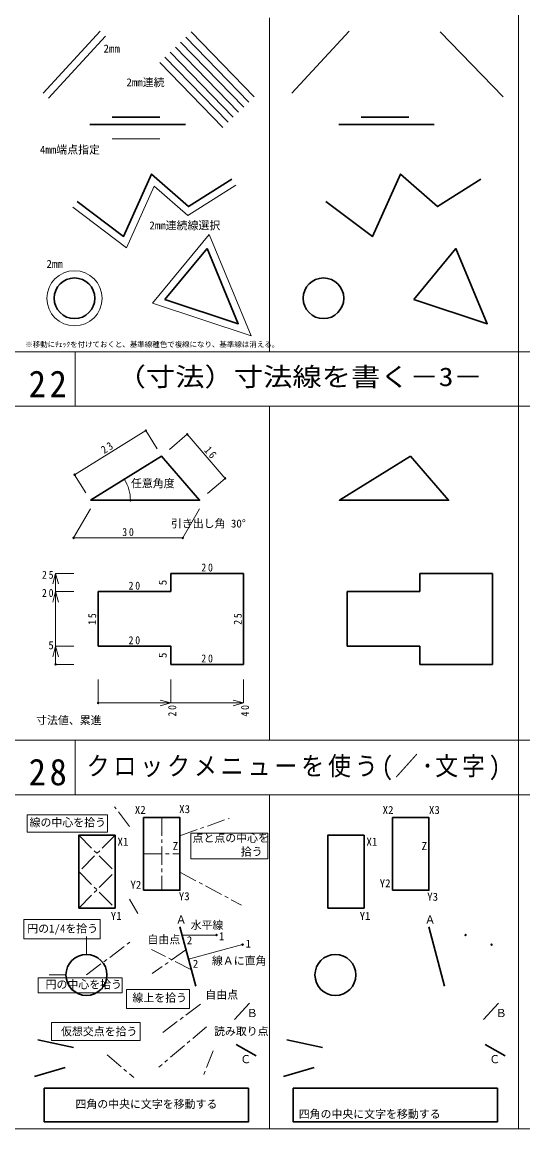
# Model space of a CAD drawing. Units: millimetres at full size, sheet at 1:1; details may follow other scales. Extents: x -410 to 410, y -277 to 277.
# Drawn here: x 0.4 to 138.1, y -277 to 27.2 of the extents above; entities that cross this region are included whole.
import ezdxf
from ezdxf.enums import TextEntityAlignment as Align

# ---------------------------------------------------------------- set-up
doc = ezdxf.new("R2010")
doc.units = ezdxf.units.MM
doc.header["$PDMODE"] = 32
doc.header["$PDSIZE"] = 0.4
doc.linetypes.add('CHAIN1', pattern=[8, 5, -1, 1, -1])
doc.layers.add('0-0', color=7, linetype='Continuous', lineweight=20)
doc.layers.add('0-F', color=7, linetype='Continuous', lineweight=20)
doc.styles.add('ＭＳ 明朝', font='')
doc.styles.get('ＭＳ 明朝').set_extended_font_data('MS Mincho')

msp = doc.modelspace()

# ---------------------------------------------------------------- linework, layer by layer
at = {"layer": '0-0', "color": 4, "lineweight": 9}
for p, q in [((68.417, -63.4), (68.417, 28.4)), ((68.417, -170.2), (68.417, -78.4)), ((14.865, -97.203), (34.415, -85.087)), ((34.415, -85.087), (37.513, -90.085)), ((45.774, -86.1), (40.914, -90.292)), ((45.774, -86.1), (56.224, -98.216)), ((14.865, -97.203), (17.963, -102.201)), ((56.224, -98.216), (51.364, -102.408)), ((14.584, -114.605), (19.231, -106.555)), ((44.584, -114.605), (49.231, -106.555)), ((14.584, -114.605), (44.584, -114.605)), ((9.647, -124.341), (8.871, -127.239)), ((9.647, -124.341), (10.424, -127.239)), ((9.647, -124.341), (14.616, -124.341)), ((9.647, -149.341), (9.647, -124.341)), ((9.647, -129.341), (8.871, -132.239)), ((9.647, -129.341), (10.424, -132.239)), ((9.647, -129.341), (14.616, -129.341)), ((9.647, -149.341), (9.647, -129.341)), ((9.647, -144.341), (8.871, -147.239)), ((9.647, -144.341), (10.424, -147.239)), ((9.647, -144.341), (14.616, -144.341)), ((9.647, -149.341), (9.647, -144.341)), ((9.647, -149.341), (14.616, -149.341)), ((21.321, -159.941), (21.321, -153.481)), ((41.321, -159.941), (41.321, -153.481)), ((61.321, -159.941), (61.321, -153.481)), ((21.321, -159.941), (41.321, -159.941)), ((21.321, -159.941), (61.321, -159.941)), ((41.321, -159.941), (38.424, -159.164)), ((41.321, -159.941), (38.424, -160.717)), ((61.321, -159.941), (58.424, -159.164)), ((61.321, -159.941), (58.424, -160.717)), ((68.417, -277), (68.417, -185.2))]:
    msp.add_line(p, q, dxfattribs=at)
at = {"layer": '0-0', "color": 3, "lineweight": 30}
for p, q in [((21.897, 24.663), (6.19, 7.668)), ((46.883, 24.471), (64.219, 6.61)), ((90.314, 24.663), (74.607, 7.668)), ((115.299, 24.471), (132.635, 6.61)), ((25.169, 1.08), (38.302, 1.08)), ((93.585, 1.08), (106.719, 1.08)), ((19.04, -0.92), (45.307, -0.92)), ((87.457, -0.92), (113.723, -0.92)), ((51.26, -35.067), (39.703, -49.075)), ((41.321, -129.341), (41.321, -124.341)), ((41.321, -124.341), (61.321, -124.341)), ((61.321, -124.341), (61.321, -149.341)), ((109.738, -129.341), (109.738, -124.341)), ((109.738, -124.341), (129.738, -124.341)), ((129.738, -124.341), (129.738, -149.341)), ((21.321, -129.341), (21.321, -144.341)), ((21.321, -129.341), (41.321, -129.341)), ((89.738, -129.341), (89.738, -144.341)), ((89.738, -129.341), (109.738, -129.341)), ((41.321, -149.341), (61.321, -149.341)), ((109.738, -149.341), (129.738, -149.341)), ((43.778, -221.47), (48.148, -237.777)), ((112.195, -221.47), (116.564, -237.777)), ((58.82, -246.911), (62.903, -242.492)), ((127.236, -246.911), (131.319, -242.492)), ((14.588, -254.677), (4.771, -252.566)), ((59.237, -253.817), (64.763, -256.888)), ((83.005, -254.677), (73.187, -252.566)), ((127.653, -253.817), (133.179, -256.888)), ((3.847, -262.624), (12.251, -260.123)), ((72.264, -262.624), (80.668, -260.123))]:
    msp.add_line(p, q, dxfattribs=at)
at = {"layer": '0-0'}
for p, q in [((23.366, 23.305), (7.659, 6.311)), ((44.012, 21.685), (61.348, 3.824)), ((45.447, 23.078), (62.783, 5.217)), ((41.142, 18.899), (58.478, 1.038)), ((42.577, 20.292), (59.913, 2.431)), ((38.272, 16.113), (55.608, -1.748)), ((39.707, 17.506), (57.043, -0.355)), ((25.169, -4.92), (38.302, -4.92)), ((51.833, -31.23), (36.3, -50.057)), ((63.365, -59), (51.833, -31.23)), ((36.3, -50.057), (63.365, -59)), ((53.886, -223.726), (44.383, -223.726)), ((61.039, -226.361), (46.157, -230.349))]:
    msp.add_line(p, q, dxfattribs=at)
at = {"layer": '0-0', "color": 4, "linetype": 'CHAIN1', "lineweight": 9}
for p, q in [((29.914, -193.868), (25.845, -188.449)), ((38.825, -191.428), (38.825, -211.428)), ((43.825, -196.428), (57.31, -191.664)), ((16.003, -196.308), (26.003, -206.308)), ((33.825, -201.428), (43.825, -201.428)), ((16.003, -216.308), (26.003, -206.308)), ((43.825, -206.428), (60.755, -215.55)), ((29.914, -213.868), (32.276, -217.846)), ((18.126, -229.074), (18.126, -224.112)), ((18.126, -234.704), (30.374, -225.436)), ((46.948, -233.3), (36.014, -227.663)), ((45.478, -227.813), (36.191, -234.268)), ((12.497, -234.704), (7.865, -234.704)), ((49.476, -242.732), (38.771, -250.741)), ((51.146, -248.967), (38.003, -260.028)), ((23.855, -256.669), (31.104, -262.899)), ((52.901, -255.515), (50.279, -262.286))]:
    msp.add_line(p, q, dxfattribs=at)
at = {"layer": '0-0', "color": 3, "lineweight": 30}
for points in [[(15.538, -22.108), (28.321, -31.739), (36.026, -14.579), (46.182, -23.509), (58.09, -15.98)], [(83.954, -22.108), (96.737, -31.739), (104.442, -14.579), (114.599, -23.509), (126.506, -15.98)], [(39.703, -49.075), (59.841, -55.73), (51.26, -35.067)], [(21.321, -144.341), (41.321, -144.341), (41.321, -149.341)], [(89.738, -144.341), (109.738, -144.341), (109.738, -149.341)]]:
    msp.add_lwpolyline(points, dxfattribs=at)
at = {"layer": '0-0'}
msp.add_lwpolyline([(59.159, -17.67), (45.986, -26), (36.74, -17.87), (29.119, -34.845), (14.334, -23.706)], dxfattribs=at)
at = {"layer": '0-0', "color": 3, "lineweight": 30}
for points in [[(108.12, -49.075), (128.257, -55.73), (119.677, -35.067)], [(19.231, -104.247), (49.231, -104.247), (38.781, -92.131)], [(107.198, -92.131), (87.648, -104.247), (117.648, -104.247)], [(33.825, -211.428), (43.825, -211.428), (43.825, -191.428), (33.825, -191.428)], [(102.241, -211.428), (112.241, -211.428), (112.241, -191.428), (102.241, -191.428)], [(16.003, -216.308), (26.003, -216.308), (26.003, -196.308), (16.003, -196.308)], [(84.419, -216.308), (94.419, -216.308), (94.419, -196.308), (84.419, -196.308)], [(6.541, -265.819), (62.647, -265.819), (62.647, -275.087), (6.541, -275.087)], [(74.958, -265.819), (131.064, -265.819), (131.064, -275.087), (74.958, -275.087)]]:
    msp.add_lwpolyline(points, close=True, dxfattribs=at)
at = {"layer": '0-0', "color": 4, "lineweight": 9}
for points in [[(1.814, -190.666), (23.87, -190.666), (23.87, -195.421), (1.814, -195.421)], [(46.85, -195.685), (67.982, -195.685), (67.982, -202.817), (46.85, -202.817)], [(0.889, -219.458), (21.889, -219.458), (21.889, -224.741), (0.889, -224.741)], [(4.829, -235.481), (27.941, -235.481), (27.941, -239.575), (4.829, -239.575)], [(29.153, -238.74), (46.454, -238.74), (46.454, -243.891), (29.153, -243.891)], [(8.55, -247.721), (32.851, -247.721), (32.851, -252.74), (8.55, -252.74)]]:
    msp.add_lwpolyline(points, close=True, dxfattribs=at)
at = {"layer": '0-0', "color": 4, "linetype": 'CHAIN1', "lineweight": 9}
msp.add_lwpolyline([(26.003, -196.308), (16.003, -206.308), (26.003, -216.308)], dxfattribs=at)
at = {"layer": '0-0'}
msp.add_circle((14.837, -48.725), 7.584, dxfattribs=at)
at = {"layer": '0-0', "color": 3, "lineweight": 30}
for centre, radius in [((14.837, -48.725), 5.584), ((83.254, -48.725), 5.584), ((18.126, -234.704), 5.63), ((86.543, -234.704), 5.63)]:
    msp.add_circle(centre, radius, dxfattribs=at)
at = {"layer": '0-0', "color": 4, "lineweight": 9}
msp.add_arc((19.231, -104.247), 10.966, 0, 31.78833, dxfattribs=at)
at = {"layer": '0-0', "color": 4}
for p in [(34.415, -85.087), (45.774, -86.1), (14.865, -97.203), (28.552, -98.471), (56.224, -98.216), (30.197, -104.247), (14.584, -114.605), (44.584, -114.605), (9.647, -149.341), (21.321, -159.941)]:
    msp.add_point(p, dxfattribs=at)
at = {"layer": '0-0'}
for p in [(53.886, -223.726), (122.303, -223.726), (61.039, -226.361), (129.456, -226.361)]:
    msp.add_point(p, dxfattribs=at)
at = {"layer": '0-F'}
for p, q in [((136.833, -277), (136.833, 257)), ((410.5, -63.4), (-410.5, -63.4)), ((15, -63.4), (15, -78.4)), ((410.5, -78.4), (-410.5, -78.4)), ((-410.5, -170.2), (410.5, -170.2)), ((15, -185.2), (15, -170.2)), ((-410.5, -185.2), (273.667, -185.2))]:
    msp.add_line(p, q, dxfattribs=at)
msp.add_lwpolyline([(-410.5, -277), (410.5, -277), (410.5, 277), (-410.5, 277)], dxfattribs=at)

# ---------------------------------------------------------------- texts
at = {"layer": '0-0', "color": 4, "style": 'ＭＳ 明朝'}
for s, height, p in [('2mm', 2.199, (22.815, 18.151)), ('2mm連続', 2.199, (29.103, 8.87)), ('4mm端点指定', 2.199, (5.338, -9.637)), ('2mm連続線選択', 2.199, (35.412, -30.458)), ('2mm', 2.199, (7.123, -41.05)), ('※移動にﾁｪｯｸを付けておくと、基準線種色で複線になり、基準線は消える。', 1.466, (1.308, -62.574)), ('任意角度', 2.199, (30.357, -101.349)), ('引き出し角 30°', 2.199, (41.337, -112.384)), ('寸法値、累進', 2.199, (4.274, -166.456)), ('X2', 2.199, (31.415, -191.078)), ('X3', 2.199, (43.595, -190.875)), ('X2', 2.199, (99.513, -191.121)), ('X3', 2.199, (112.243, -191.121)), ('線の中心を拾う', 2.199, (2.484, -194.542)), ('X1', 2.199, (26.645, -199.837)), ('点と点の中心を', 2.199, (47.274, -198.818)), ('X1', 2.199, (95.062, -199.837)), ('Z', 2.199, (41.818, -201.054)), ('拾う', 2.199, (60.54, -202.578)), ('Z', 2.199, (110.234, -201.054)), ('Y2', 2.199, (30.197, -211.683)), ('Y2', 2.199, (98.708, -211.262)), ('Y3', 2.199, (43.494, -214.83)), ('Y3', 2.199, (111.759, -214.968)), ('Y1', 2.199, (24.789, -220.224)), ('Ａ', 2.199, (42.646, -221.275)), ('Y1', 2.199, (93.206, -220.224)), ('Ａ', 2.199, (111.063, -221.275)), ('円の1/4を拾う', 2.199, (1.856, -223.71)), ('水平線', 2.199, (46.75, -222.779)), ('自由点', 2.199, (34.891, -226.732)), ('2', 2.199, (45.699, -226.933)), ('1', 2.199, (54.524, -225.808)), ('1', 2.199, (61.837, -227.847)), ('2', 2.199, (47.351, -233.367)), ('線Ａに直角', 2.199, (52.598, -232.567)), ('円の中心を拾う', 2.199, (6.882, -239.066)), ('線上を拾う', 2.199, (30.756, -242.732)), ('自由点', 2.199, (50.796, -241.89)), ('Ｂ', 2.199, (62.177, -246.949)), ('Ｂ', 2.199, (130.594, -246.949)), ('仮想交点を拾う', 2.199, (11.137, -251.988)), ('読み取り点', 2.199, (53.177, -251.933)), ('Ｃ', 2.199, (60.397, -259.623)), ('Ｃ', 2.199, (128.814, -259.623)), ('四角の中央に文字を移動する', 2.199, (15.094, -271.953)), ('四角の中央に文字を移動する', 2.199, (76.461, -274.688))]:
    msp.add_text(s, height=height, dxfattribs=at).set_placement(p, align=Align.BOTTOM_LEFT)
at = {"layer": '0-0', "color": 2, "style": 'ＭＳ 明朝', "width": 1.15}
msp.add_text('（寸法）寸法線を書く－3－', height=5.132, dxfattribs=at).set_placement((26.417, -74.4), align=Align.BOTTOM_LEFT)
at = {"layer": '0-0', "style": 'ＭＳ 明朝'}
for p in [(40.821, -127.591), (40.821, -147.591)]:
    msp.add_text('5', height=2.199, rotation=90, dxfattribs=at).set_placement(p, align=Align.BOTTOM_LEFT)
msp.add_text('5', height=2.199, dxfattribs=at).set_placement((7.647, -145.841), align=Align.BOTTOM_LEFT)
at = {"layer": '0-0', "char_height": 2.199, "attachment_point": 7, "style": 'ＭＳ 明朝'}
for s, insert, rotation in [('\\T1.36;\\W0.9;23', (22.996, -91.576), 31.788), ('\\T1.36;\\W0.9;16', (50.316, -90.601), 310.778), ('\\T1.36;\\W0.9;15', (20.821, -138.466), 90), ('\\T1.36;\\W0.9;25', (60.821, -138.466), 90), ('\\T1.36;\\W0.9;20', (42.821, -163.691), 90), ('\\T1.36;\\W0.9;40', (62.821, -163.691), 90)]:
    msp.add_mtext(s, dxfattribs=dict(at, insert=insert, rotation=rotation))
for s, insert in [('\\T1.36;\\W0.9;30', (27.959, -114.105)), ('\\T1.36;\\W0.9;20', (49.696, -123.841)), ('\\T1.36;\\W0.9;25', (5.897, -125.841)), ('\\T1.36;\\W0.9;20', (29.696, -128.841)), ('\\T1.36;\\W0.9;20', (5.897, -130.841)), ('\\T1.36;\\W0.9;20', (29.696, -143.841)), ('\\T1.36;\\W0.9;20', (49.696, -148.841))]:
    msp.add_mtext(s, dxfattribs=dict(at, insert=insert))
at = {"layer": '0-0', "color": 2, "insert": (18.167, -181.2), "char_height": 5.132, "attachment_point": 7, "style": 'ＭＳ 明朝'}
msp.add_mtext('\\T1.17;\\W0.9;クロックメニューを使う(／･文字)', dxfattribs=at)
at = {"layer": '0-F', "char_height": 7.331, "attachment_point": 7, "style": 'ＭＳ 明朝'}
for s, insert in [('\\T1.21;\\W0.95;22', (2.25, -75.9)), ('\\T1.21;\\W0.95;28', (2.25, -182.7))]:
    msp.add_mtext(s, dxfattribs=dict(at, insert=insert))

doc.saveas('drawing.dxf')
